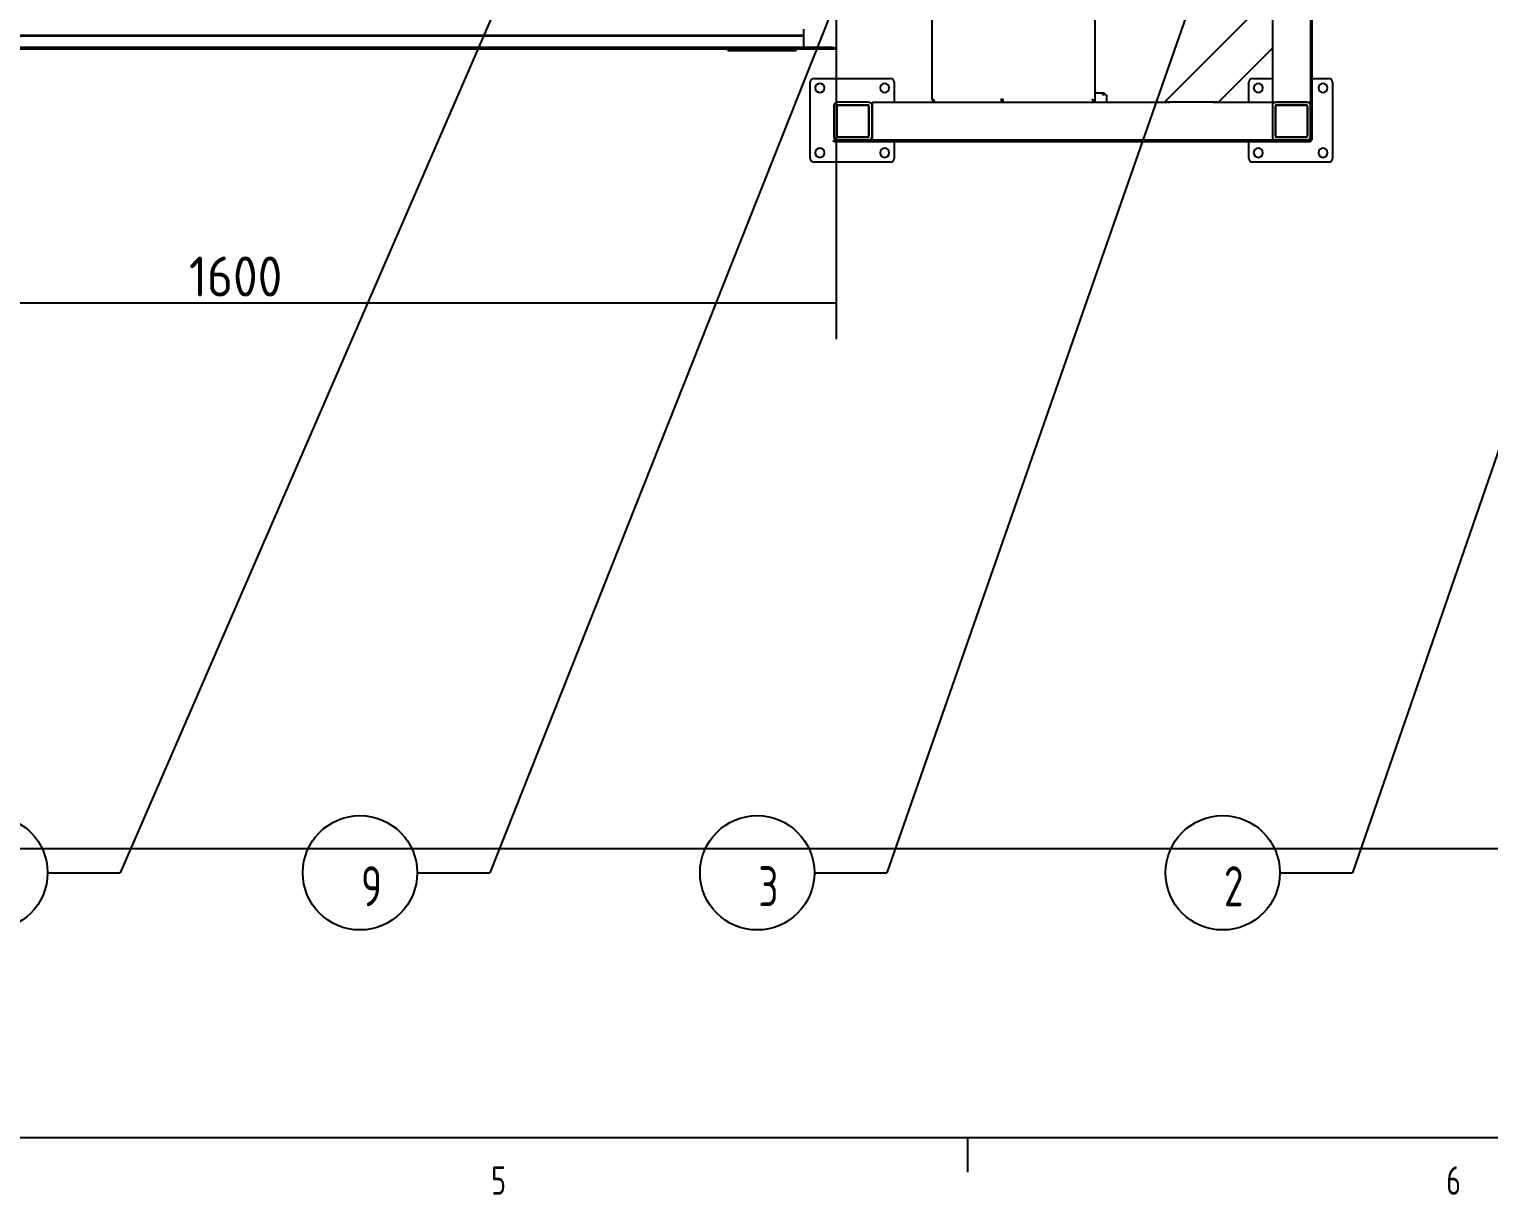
# Model space of a CAD drawing. Header units: millimetres. Extents: x 0 to 1189, y 0 to 841.
# Drawn here: x 345.4 to 473, y 5 to 106.9 of the extents above; entities that cross this region are included whole.
import ezdxf

# ---------------------------------------------------------------- set-up
doc = ezdxf.new("R2010")
doc.units = ezdxf.units.MM
for name, color, linetype, true_color in [('1', 7, 'CONTINUOUS', 0xffffff), ('162', 7, 'CONTINUOUS', 0xffffff), ('5', 7, 'CONTINUOUS', 0xffffff)]:
    doc.layers.add(name, color=color, linetype=linetype, true_color=true_color)
doc.styles.add('iso-1', font='isocp.shx')
doc.dimstyles.get("Standard").update_dxf_attribs({"dimtxt": 0.18, "dimasz": 0.18, "dimexe": 0.18, "dimexo": 0.0625, "dimgap": 0.09, "dimtad": 0, "dimtih": 1, "dimtoh": 1, "dimdec": 4, "dimzin": 0, "dimdsep": 46, "dimtxsty": 'Standard', "dimcen": 0.09, "dimadec": 0, "dimazin": 0, "dimtfac": 1, "dimtdec": 4, "dimtofl": 0, "dimtmove": 0, "dimatfit": 3, "dimfxl": 1, "dimtolj": 1, "dimtzin": 0, "dimarcsym": 0})

# ---------------------------------------------------------------- blocks, each defined once
blk = doc.blocks.new('IDSYMBOL0')
at = {"layer": '1', "color": 152, "linetype": 'Continuous'}
blk.add_circle((409.07, 33.18), 5, dxfattribs=at)
at = {"layer": '1', "color": 87, "linetype": 'Continuous', "insert": (409.17, 30.25), "char_height": 3.5, "attachment_point": 7, "line_spacing_factor": 0.963855, "style": 'iso-1'}
blk.add_mtext('\\W00.795;3 ', dxfattribs=at)
blk = doc.blocks.new('IDSYMBOL3')
at = {"layer": '1', "color": 152, "linetype": 'Continuous'}
blk.add_circle((342.02, 33.18), 5, dxfattribs=at)
at = {"layer": '1', "color": 87, "linetype": 'Continuous', "insert": (342.5, 30.25), "char_height": 3.5, "attachment_point": 7, "line_spacing_factor": 0.963855, "style": 'iso-1'}
blk.add_mtext('\\W00.625;1 ', dxfattribs=at)
blk = doc.blocks.new('IDSYMBOL4')
at = {"layer": '1', "color": 152, "linetype": 'Continuous'}
blk.add_circle((449.77, 33.18), 5, dxfattribs=at)
at = {"layer": '1', "color": 87, "linetype": 'Continuous', "insert": (449.88, 30.25), "char_height": 3.5, "attachment_point": 7, "line_spacing_factor": 0.963855, "style": 'iso-1'}
blk.add_mtext('\\W00.795;2 ', dxfattribs=at)
blk = doc.blocks.new('IDSYMBOL7')
at = {"layer": '1', "color": 152, "linetype": 'Continuous'}
blk.add_circle((374.34, 33.18), 5, dxfattribs=at)
at = {"layer": '1', "color": 87, "linetype": 'Continuous', "insert": (374.44, 30.25), "char_height": 3.5, "attachment_point": 7, "line_spacing_factor": 0.963855, "style": 'iso-1'}
blk.add_mtext('\\W00.790;9 ', dxfattribs=at)
blk = doc.blocks.new('DimnDraft3D13')
at = {"layer": '1', "color": 152, "linetype": 'Continuous', "transparency": 16777216}
for p, q in [((415.98, 165.58), (415.98, 79.83)), ((309.31, 96.18), (309.31, 79.83))]:
    blk.add_line(p, q, dxfattribs=at)
at = {"layer": '1', "color": 27, "linetype": 'Continuous', "transparency": 16777216}
blk.add_line((415.98, 83), (309.31, 83), dxfattribs=at)
for points in [[(309.31, 83), (312.49, 83.56), (312.49, 82.44), (309.31, 83)], [(415.98, 83), (412.8, 82.44), (412.8, 83.56), (415.98, 83)]]:
    blk.add_solid(points, dxfattribs=at)
at = {"layer": '1', "color": 23, "linetype": 'Continuous', "transparency": 16777216, "insert": (359.39, 83.57), "char_height": 3.5, "attachment_point": 7, "line_spacing_factor": 0.963855, "style": 'iso-1'}
blk.add_mtext('\\W01.000;1600 ', dxfattribs=at)

msp = doc.modelspace()

# ---------------------------------------------------------------- linework, layer by layer
at = {"layer": '1', "color": 152, "linetype": 'Continuous'}
for p, q in [((454.797, 207.509), (385.693, 33.179)), ((473.865, 186.274), (420.415, 33.179)), ((415.977, 177.34), (353.365, 33.179)), ((481.135, 91.119), (461.124, 33.179)), ((347.015, 33.179), (353.365, 33.179)), ((379.343, 33.179), (385.693, 33.179)), ((414.065, 33.179), (420.415, 33.179)), ((454.774, 33.179), (461.124, 33.179))]:
    msp.add_line(p, q, dxfattribs=at)
at = {"layer": '1', "color": 251, "linetype": 'Continuous'}
msp.add_line((90.564, 35.306), (640.45, 35.306), dxfattribs=at)
at = {"layer": '162', "color": 163, "linetype": 'Continuous'}
for p, q in [((1179, 10), (10, 10)), ((427.5, 7), (427.5, 10))]:
    msp.add_line(p, q, dxfattribs=at)
at = {"layer": '5', "color": 252, "linetype": 'Continuous'}
for p, q in [((424.377, 100.839), (424.377, 133.639)), ((438.586, 133.838), (438.586, 100.639)), ((457.443, 129.572), (457.443, 97.572)), ((457.577, 129.572), (457.577, 97.572)), ((413.156, 106.399), (311.823, 106.399)), ((413.156, 106.332), (311.823, 106.332)), ((413.156, 106.399), (413.156, 106.945)), ((413.156, 106.332), (413.156, 106.399)), ((413.156, 105.639), (413.156, 106.332)), ((415.623, 105.339), (309.356, 105.339)), ((415.623, 105.205), (309.356, 105.205)), ((406.489, 105.072), (406.489, 105.205)), ((406.489, 105.072), (412.489, 105.072)), ((412.489, 105.072), (412.489, 105.205)), ((413.156, 105.339), (413.156, 105.639)), ((415.623, 105.339), (415.823, 105.339)), ((415.823, 105.205), (415.623, 105.205)), ((415.823, 105.339), (415.823, 105.205)), ((454.11, 105.286), (454.11, 100.572)), ((413.71, 95.639), (413.71, 102.305)), ((414.043, 102.639), (420.71, 102.639)), ((421.043, 102.305), (421.043, 100.572)), ((452.043, 100.572), (452.043, 102.305)), ((452.377, 102.639), (454.11, 102.639)), ((457.577, 102.639), (459.043, 102.639)), ((459.377, 102.305), (459.377, 95.639)), ((424.455, 100.839), (424.377, 100.839)), ((424.464, 100.839), (424.455, 100.839)), ((430.375, 100.839), (430.384, 100.839)), ((430.384, 100.839), (430.573, 100.839)), ((430.573, 100.839), (430.586, 100.839)), ((430.586, 100.572), (430.586, 100.839)), ((438.443, 100.714), (438.319, 100.839)), ((438.443, 100.714), (438.319, 100.839)), ((439.43, 101.343), (438.586, 101.343)), ((439.61, 101.118), (439.61, 100.572)), ((415.777, 100.239), (415.777, 97.572)), ((416.043, 100.239), (416.043, 97.572)), ((416.043, 97.639), (416.043, 100.172)), ((418.777, 100.572), (416.11, 100.572)), ((418.777, 100.305), (416.11, 100.305)), ((416.177, 100.305), (418.71, 100.305)), ((418.843, 97.572), (418.843, 100.239)), ((418.843, 100.172), (418.843, 97.639)), ((419.11, 100.572), (445.153, 100.572)), ((419.11, 100.572), (419.11, 100.239)), ((419.11, 97.572), (419.11, 100.239)), ((419.11, 100.239), (419.11, 97.572)), ((424.443, 100.572), (424.443, 100.662)), ((424.643, 100.572), (424.643, 100.572)), ((430.586, 100.639), (430.564, 100.639)), ((430.564, 100.572), (430.564, 100.639)), ((438.519, 100.572), (438.519, 100.596)), ((438.586, 100.639), (438.562, 100.639)), ((448.925, 100.572), (454.11, 100.572)), ((454.11, 100.572), (454.443, 100.572)), ((454.11, 100.572), (454.11, 100.239)), ((454.11, 100.239), (454.11, 97.572)), ((454.11, 100.239), (454.11, 97.572)), ((454.377, 100.239), (454.377, 97.572)), ((454.377, 97.639), (454.377, 100.172)), ((454.443, 100.572), (457.11, 100.572)), ((457.11, 100.572), (454.443, 100.572)), ((457.11, 100.305), (454.443, 100.305)), ((454.51, 100.305), (457.043, 100.305)), ((457.11, 100.572), (457.443, 100.572)), ((457.177, 97.572), (457.177, 100.239)), ((457.177, 100.172), (457.177, 97.639)), ((457.443, 97.572), (457.443, 100.239)), ((415.777, 97.105), (415.777, 97.239)), ((415.777, 97.239), (416.11, 97.239)), ((416.11, 97.105), (415.777, 97.105)), ((416.11, 97.505), (418.777, 97.505)), ((416.11, 97.239), (418.777, 97.239)), ((457.11, 97.239), (416.11, 97.239)), ((457.11, 97.105), (416.11, 97.105)), ((418.71, 97.505), (416.177, 97.505)), ((419.11, 97.572), (419.11, 97.239)), ((421.043, 97.105), (421.043, 95.639)), ((452.043, 95.639), (452.043, 97.105)), ((454.11, 97.572), (454.11, 97.239)), ((454.443, 97.505), (457.11, 97.505)), ((454.443, 97.239), (457.11, 97.239)), ((457.043, 97.505), (454.51, 97.505)), ((457.443, 97.239), (457.11, 97.239)), ((457.443, 97.105), (457.11, 97.105)), ((457.443, 97.239), (457.443, 97.572)), ((457.577, 97.239), (457.443, 97.239)), ((457.443, 97.239), (457.443, 97.105)), ((457.577, 97.572), (457.577, 97.239)), ((420.71, 95.305), (414.043, 95.305)), ((459.043, 95.305), (452.377, 95.305))]:
    msp.add_line(p, q, dxfattribs=at)
at = {"layer": '5', "color": 163, "linetype": 'Continuous'}
for p, q in [((444.682, 100.572), (454.11, 110)), ((454.11, 109.529), (454.11, 105.757)), ((454.11, 105.286), (449.396, 100.572)), ((454.11, 105.757), (454.11, 105.286)), ((445.153, 100.572), (444.682, 100.572)), ((448.925, 100.572), (445.153, 100.572)), ((449.396, 100.572), (448.925, 100.572))]:
    msp.add_line(p, q, dxfattribs=at)
at = {"layer": '5', "color": 252, "linetype": 'Continuous', "extrusion": (0, 0, -1)}
for centre in [(-414.543, 101.805), (-420.21, 101.805), (-452.877, 101.805), (-458.543, 101.805), (-414.543, 96.139), (-420.21, 96.139), (-452.877, 96.139), (-458.543, 96.139)]:
    msp.add_circle(centre, 0.4, dxfattribs=at)
at = {"layer": '5', "color": 252, "linetype": 'Continuous'}
for centre, radius, start, end in [((414.043, 102.305), 0.333, 90, 180), ((420.71, 102.305), 0.333, 0, 90), ((452.377, 102.305), 0.333, 90, 180), ((459.043, 102.305), 0.333, 0, 90), ((416.11, 100.239), 0.333, 90, 180), ((416.11, 100.239), 0.0667, 90, 180), ((416.177, 100.172), 0.133, 90, 180), ((418.71, 100.172), 0.133, 0, 90), ((418.777, 100.239), 0.333, 0, 90), ((418.777, 100.239), 0.0667, 0, 90), ((454.443, 100.239), 0.333, 90, 180), ((454.443, 100.239), 0.0667, 90, 180), ((454.51, 100.172), 0.133, 90, 180), ((457.043, 100.172), 0.133, 0, 90), ((457.11, 100.239), 0.333, 0, 90), ((457.11, 100.239), 0.0667, 0, 90), ((416.11, 97.572), 0.333, 180, 270), ((416.177, 97.639), 0.133, 180, 270), ((416.11, 97.572), 0.0667, 180, 270), ((418.71, 97.639), 0.133, 270, 0), ((418.777, 97.572), 0.0667, 270, 0), ((418.777, 97.572), 0.333, 270, 0), ((454.443, 97.572), 0.333, 180, 270), ((454.51, 97.639), 0.133, 180, 270), ((454.443, 97.572), 0.0667, 180, 270), ((457.043, 97.639), 0.133, 270, 0), ((457.11, 97.572), 0.0667, 270, 0), ((457.11, 97.572), 0.333, 270, 0), ((414.043, 95.639), 0.333, 180, 270), ((420.71, 95.639), 0.333, 270, 0), ((452.377, 95.639), 0.333, 180, 270), ((459.043, 95.639), 0.333, 270, 0)]:
    msp.add_arc(centre, radius, start, end, dxfattribs=at)
at = {"layer": '5', "color": 252, "linetype": 'Continuous', "extrusion": (0, 0, -1)}
for radius, start in [(0.267, 270), (0.2, 322.52054)]:
    msp.add_arc((-424.643, 100.839), radius, start, 0, dxfattribs=at)
at = {"layer": '5', "color": 252, "linetype": 'Continuous'}
for centre, major_axis in [((424.652, 100.839), (0, 0.267)), ((430.564, 100.839), (0, 0.267)), ((430.564, 100.839), (0, 0.2))]:
    msp.add_ellipse(centre, major_axis=major_axis, ratio=0.7071068, start_param=1.5707963, end_param=3.1415927, dxfattribs=at)
for points, weights, knots in [([(439.277, 101.246), (439.258, 101.263), (439.259, 101.278), (439.273, 101.291), (439.317, 101.332), (439.356, 101.35), (439.386, 101.341)], [1, 0.995940779772, 0.995940779772, 1, 0.92690424795, 0.8903564839, 0.890356707849], [0, 0, 0, 0, 0.666666, 0.666666, 0.666666, 1, 1, 1, 1]), ([(439.277, 101.246), (439.301, 101.233), (439.326, 101.231), (439.35, 101.237), (439.508, 101.28), (439.61, 101.233), (439.61, 101.118)], [1, 0.995940779772, 0.995940779772, 1, 0.853808943798, 0.853808943798, 1], [0, 0, 0, 0, 0.5, 0.5, 0.5, 1, 1, 1, 1])]:
    msp.add_rational_spline(points, weights, degree=3, knots=knots, dxfattribs=at)
for points, knots in [([(438.443, 100.714), (438.435, 100.708), (438.429, 100.7), (438.418, 100.684), (438.414, 100.676), (438.409, 100.66), (438.408, 100.652), (438.41, 100.637), (438.412, 100.63), (438.42, 100.618), (438.426, 100.613), (438.439, 100.604), (438.447, 100.601), (438.465, 100.596), (438.476, 100.594), (438.498, 100.593), (438.509, 100.594), (438.519, 100.596)], [0, 0, 0, 0, 0.125, 0.125, 0.25, 0.25, 0.375, 0.375, 0.5, 0.5, 0.625, 0.625, 0.75, 0.75, 0.875, 0.875, 1, 1, 1, 1]), ([(438.416, 100.678), (438.418, 100.676), (438.42, 100.674), (438.432, 100.665), (438.444, 100.661), (438.465, 100.657), (438.472, 100.656), (438.487, 100.655), (438.495, 100.655), (438.503, 100.655)], [0, 0, 0, 0, 0.1244607, 0.1244607, 0.5622303, 0.5622303, 0.7811152, 0.7811152, 1, 1, 1, 1]), ([(438.562, 100.639), (438.563, 100.644), (438.564, 100.649), (438.564, 100.66), (438.564, 100.665), (438.564, 100.682), (438.562, 100.692), (438.557, 100.711), (438.554, 100.719), (438.545, 100.732), (438.54, 100.737), (438.528, 100.745), (438.521, 100.748), (438.506, 100.749), (438.498, 100.749), (438.473, 100.741), (438.456, 100.73), (438.443, 100.714)], [0, 0, 0, 0, 0.0625, 0.0625, 0.125, 0.125, 0.25, 0.25, 0.375, 0.375, 0.5, 0.5, 0.625, 0.625, 0.75, 0.75, 1, 1, 1, 1]), ([(438.503, 100.655), (438.503, 100.67), (438.502, 100.686), (438.497, 100.714), (438.493, 100.726), (438.484, 100.737), (438.482, 100.74), (438.48, 100.742)], [0, 0, 0, 0, 0.4387154, 0.4387154, 0.8774308, 0.8774308, 1, 1, 1, 1])]:
    msp.add_open_spline(points, degree=3, knots=knots, dxfattribs=at)
for points, degree in [([(438.519, 100.639), (438.514, 100.644), (438.508, 100.649), (438.503, 100.655)], 3), ([(438.519, 100.639), (438.514, 100.644), (438.508, 100.649), (438.503, 100.655)], 3), ([(438.562, 100.639), (438.519, 100.639)], 1), ([(438.519, 100.596), (438.519, 100.639)], 1)]:
    msp.add_open_spline(points, degree=degree, dxfattribs=at)

# ---------------------------------------------------------------- block references
at = {"layer": '1', "color": 152, "linetype": 'Continuous'}
for name in ['IDSYMBOL3', 'IDSYMBOL7', 'IDSYMBOL0', 'IDSYMBOL4']:
    msp.add_blockref(name, (0, 0), dxfattribs=at)

# ---------------------------------------------------------------- texts
at = {"layer": '162', "color": 163, "linetype": 'Continuous', "char_height": 2.5, "attachment_point": 7, "line_spacing_factor": 0.963855, "style": 'iso-1'}
for s, insert in [('\\W00.795;5 ', (385.815, 5.021)), ('\\W00.793;6 ', (469.315, 5.021))]:
    msp.add_mtext(s, dxfattribs=dict(at, insert=insert))

# ---------------------------------------------------------------- dimensions: what is measured, and where the dimension line sits
at = {"layer": '1', "color": 27, "linetype": 'Continuous', "lineweight": -3}
dim = msp.add_linear_dim(base=(309.31, 83.004), p1=(415.977, 165.584), p2=(309.31, 96.184), text='\\C23;1600', dimstyle='Standard', override={"dimtxt": 3.5, "dimasz": 3.175, "dimexe": 3.175, "dimexo": 1.5875, "dimgap": 1.75, "dimtad": 1, "dimtih": 0, "dimdec": 2, "dimzin": 8, "dimtxsty": 'iso-1', "dimsah": 1, "dimclrd": 27, "dimclre": 152, "dimclrt": 23, "dimtm": -0.005, "dimtdec": 3, "dimtofl": 1, "dimtmove": 0}, dxfattribs=at)
dim.commit()
dim.dimension.update_dxf_attribs({"geometry": 'DimnDraft3D13', "text_midpoint": (362.643, 83.004), "dimtype": 160})

doc.saveas('drawing.dxf')
